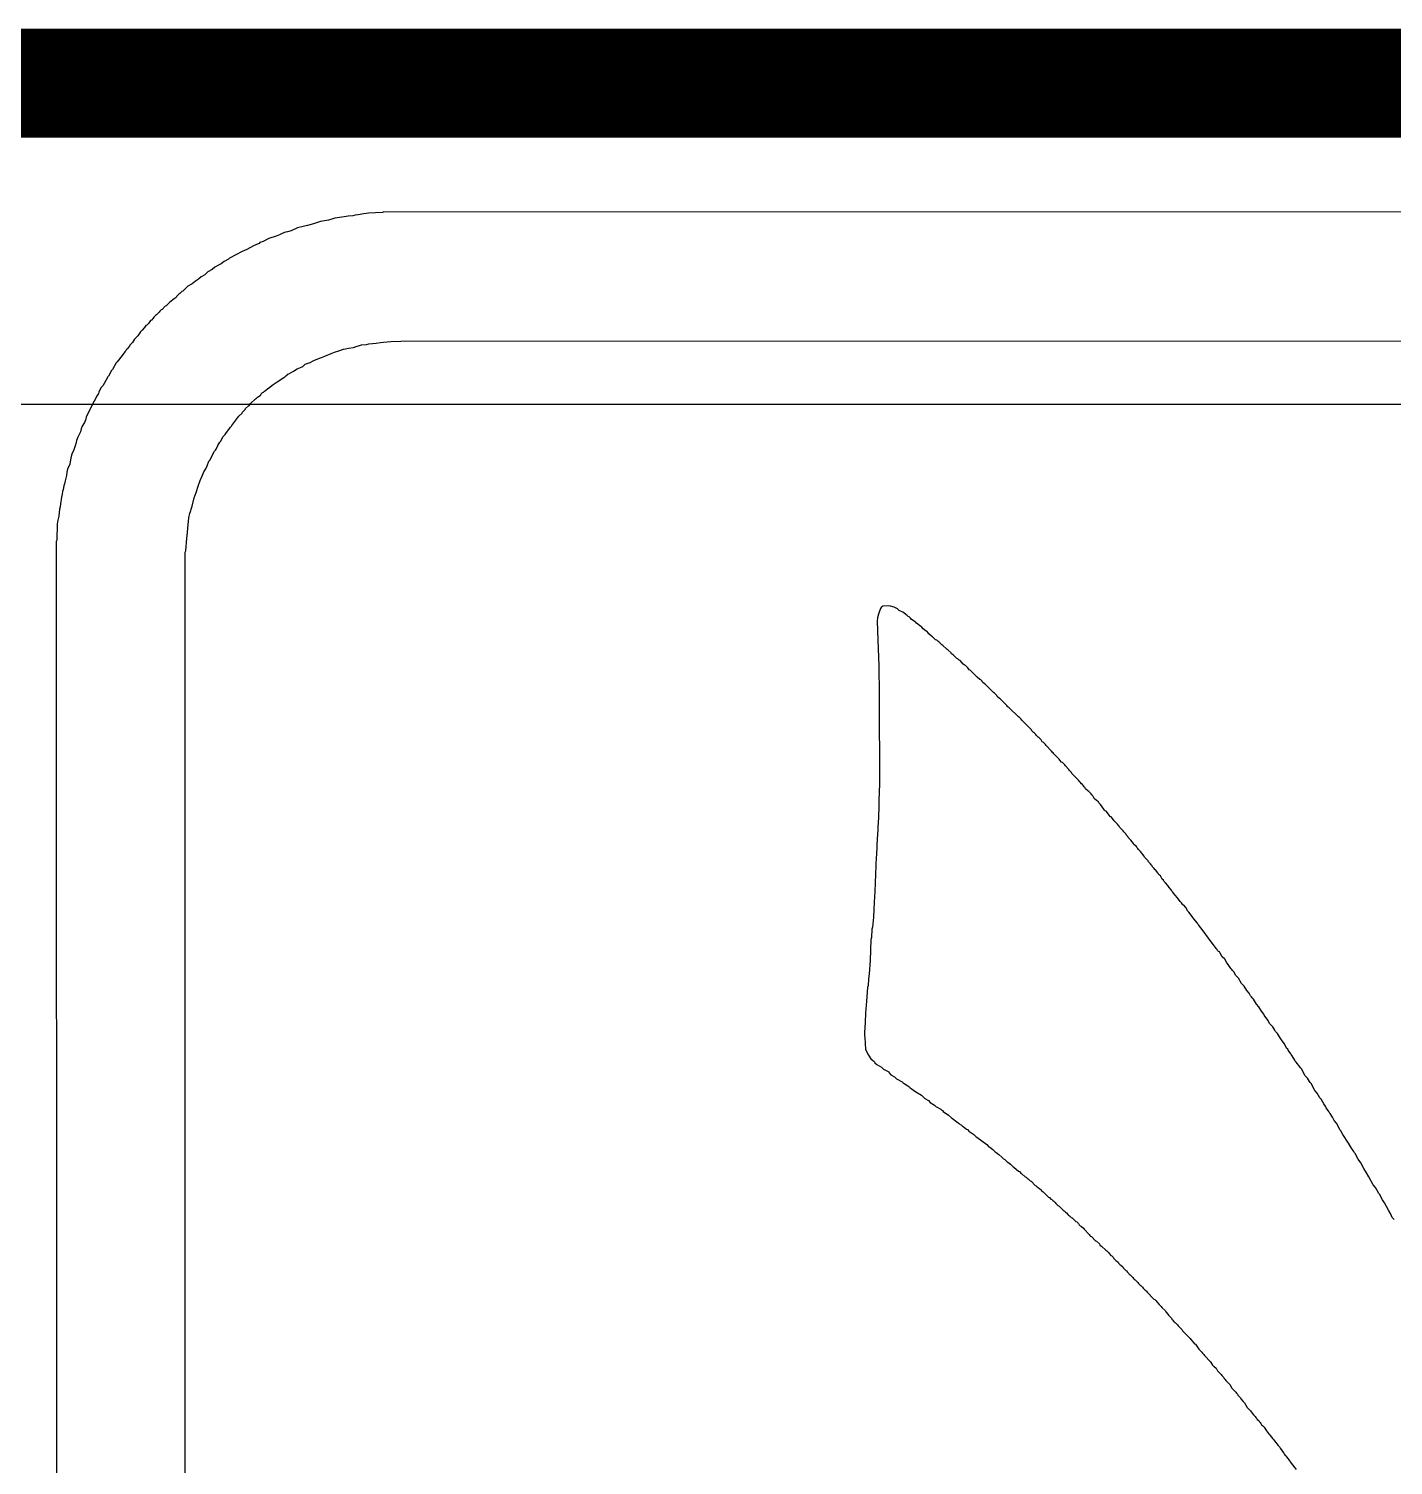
# Model space of a CAD drawing. Header units: inches. Extents: x 0 to 355, y -10 to 78.
# Drawn here: x 76.222 to 79.405, y 36.082 to 39.433 of the extents above; entities that cross this region are included whole.
import ezdxf

# ---------------------------------------------------------------- set-up
doc = ezdxf.new("R2010")
doc.units = ezdxf.units.IN
for name, color, linetype in [('Board Outline', 216, 'Continuous'), ('Bottom Layer', 5, 'Continuous'), ('Bottom Overlay', 54, 'Continuous'), ('Top Layer', 1, 'Continuous')]:
    doc.layers.add(name, color=color, linetype=linetype)

msp = doc.modelspace()

# ---------------------------------------------------------------- linework, layer by layer
at = {"layer": 'Board Outline'}
msp.add_lwpolyline([(68.58, 39.306, 0.254, 0.254, 0), (82.804, 39.306, 0.254, 0.254, 0)], format="xyseb", dxfattribs=at)
at = {"layer": 'Bottom Layer'}
msp.add_line((69.1814, 38.5575), (82.2544, 38.5575), dxfattribs=at)
at = {"layer": 'Bottom Overlay'}
for p, q in [((77.0471, 39.0046), (77.0146, 39.0028)), ((77.0507, 39.0057), (77.0471, 39.0046)), ((81.7203, 39.0052), (77.0507, 39.0057)), ((76.8624, 38.9714), (76.8488, 38.9685)), ((76.8725, 38.9744), (76.8624, 38.9714)), ((76.8867, 38.9779), (76.8725, 38.9744)), ((76.898, 38.9821), (76.8867, 38.9779)), ((76.9027, 38.9832), (76.898, 38.9821)), ((76.9169, 38.9856), (76.9027, 38.9832)), ((76.9216, 38.9868), (76.9169, 38.9856)), ((76.9317, 38.9898), (76.9216, 38.9868)), ((76.9364, 38.9909), (76.9317, 38.9898)), ((76.9577, 38.9945), (76.9364, 38.9909)), ((76.9672, 38.9957), (76.9577, 38.9945)), ((76.9779, 38.9969), (76.9672, 38.9957)), ((76.9838, 38.9981), (76.9779, 38.9969)), ((76.9909, 38.9992), (76.9838, 38.9981)), ((77.0039, 39.0016), (76.9909, 38.9992)), ((77.0146, 39.0028), (77.0039, 39.0016)), ((76.7689, 38.9371), (76.7612, 38.9341)), ((76.7825, 38.9436), (76.7689, 38.9371)), ((76.7991, 38.9495), (76.7825, 38.9436)), ((76.8068, 38.9525), (76.7991, 38.9495)), ((76.8151, 38.956), (76.8068, 38.9525)), ((76.821, 38.9584), (76.8151, 38.956)), ((76.8257, 38.9596), (76.821, 38.9584)), ((76.834, 38.9619), (76.8257, 38.9596)), ((76.8488, 38.9685), (76.834, 38.9619)), ((76.7204, 38.9134), (76.6908, 38.898)), ((76.731, 38.9181), (76.7204, 38.9134)), ((76.7464, 38.9264), (76.731, 38.9181)), ((76.7571, 38.9312), (76.7464, 38.9264)), ((76.7594, 38.9323), (76.7571, 38.9312)), ((76.7612, 38.9341), (76.7594, 38.9323)), ((76.6499, 38.8714), (76.6399, 38.8661)), ((76.6564, 38.8767), (76.6499, 38.8714)), ((76.6647, 38.8814), (76.6564, 38.8767)), ((76.6712, 38.8844), (76.6647, 38.8814)), ((76.6778, 38.8897), (76.6712, 38.8844)), ((76.6884, 38.8956), (76.6778, 38.8897)), ((76.6908, 38.898), (76.6884, 38.8956)), ((76.6038, 38.8382), (76.5937, 38.8329)), ((76.6109, 38.8441), (76.6038, 38.8382)), ((76.618, 38.8489), (76.6109, 38.8441)), ((76.6245, 38.8542), (76.618, 38.8489)), ((76.6328, 38.8589), (76.6245, 38.8542)), ((76.6399, 38.8661), (76.6328, 38.8589)), ((76.5617, 38.8033), (76.5511, 38.795)), ((76.5641, 38.8045), (76.5617, 38.8033)), ((76.5659, 38.8063), (76.5641, 38.8045)), ((76.5671, 38.8086), (76.5659, 38.8063)), ((76.5724, 38.814), (76.5671, 38.8086)), ((76.5748, 38.8151), (76.5724, 38.814)), ((76.5795, 38.8199), (76.5748, 38.8151)), ((76.5819, 38.8211), (76.5795, 38.8199)), ((76.5937, 38.8329), (76.5819, 38.8211)), ((76.5268, 38.7719), (76.5203, 38.7654)), ((76.528, 38.7743), (76.5268, 38.7719)), ((76.531, 38.7773), (76.528, 38.7743)), ((76.5333, 38.7784), (76.531, 38.7773)), ((76.5404, 38.7855), (76.5333, 38.7784)), ((76.5428, 38.7867), (76.5404, 38.7855)), ((76.5511, 38.795), (76.5428, 38.7867)), ((76.4925, 38.7364), (76.4872, 38.7299)), ((76.4937, 38.7388), (76.4925, 38.7364)), ((76.4954, 38.7406), (76.4937, 38.7388)), ((76.4978, 38.7417), (76.4954, 38.7406)), ((76.5014, 38.7453), (76.4978, 38.7417)), ((76.5061, 38.7524), (76.5014, 38.7453)), ((76.5085, 38.7536), (76.5061, 38.7524)), ((76.5126, 38.7577), (76.5085, 38.7536)), ((76.5138, 38.7601), (76.5126, 38.7577)), ((76.5179, 38.7642), (76.5138, 38.7601)), ((76.5203, 38.7654), (76.5179, 38.7642)), ((76.4688, 38.7092), (76.4641, 38.7009)), ((76.4765, 38.7169), (76.4688, 38.7092)), ((76.4818, 38.7234), (76.4765, 38.7169)), ((76.483, 38.7258), (76.4818, 38.7234)), ((76.4872, 38.7299), (76.483, 38.7258)), ((77.043, 38.7009), (77.0501, 38.7021)), ((77.0501, 38.7021), (77.0667, 38.7033)), ((77.0667, 38.7033), (77.0903, 38.7045)), ((77.0903, 38.7045), (81.6996, 38.705)), ((76.4451, 38.6772), (76.4368, 38.6666)), ((76.4463, 38.6796), (76.4451, 38.6772)), ((76.4487, 38.682), (76.4463, 38.6796)), ((76.4499, 38.6843), (76.4487, 38.682)), ((76.4516, 38.6861), (76.4499, 38.6843)), ((76.457, 38.6926), (76.4516, 38.6861)), ((76.4582, 38.695), (76.457, 38.6926)), ((76.4641, 38.7009), (76.4582, 38.695)), ((76.9051, 38.666), (76.9128, 38.6689)), ((76.9128, 38.6689), (76.9275, 38.6754)), ((76.9275, 38.6754), (76.9352, 38.6784)), ((76.9352, 38.6784), (76.9453, 38.6814)), ((76.9453, 38.6814), (76.9566, 38.6855)), ((76.9566, 38.6855), (76.9613, 38.6867)), ((76.9613, 38.6867), (76.9684, 38.6879)), ((76.9684, 38.6879), (76.9796, 38.6897)), ((76.9796, 38.6897), (76.9856, 38.692)), ((76.9856, 38.692), (76.9938, 38.6944)), ((76.9938, 38.6944), (76.9986, 38.6956)), ((76.9986, 38.6956), (77.0104, 38.6968)), ((77.0104, 38.6968), (77.0152, 38.6979)), ((77.0152, 38.6979), (77.0323, 38.6997)), ((77.0323, 38.6997), (77.043, 38.7009)), ((76.4155, 38.6358), (76.4084, 38.6228)), ((76.4179, 38.6382), (76.4155, 38.6358)), ((76.4262, 38.6535), (76.4179, 38.6382)), ((76.4286, 38.6559), (76.4262, 38.6535)), ((76.4315, 38.6601), (76.4286, 38.6559)), ((76.4368, 38.6666), (76.4315, 38.6601)), ((76.8399, 38.634), (76.8482, 38.6399)), ((76.8482, 38.6399), (76.8559, 38.6429)), ((76.8559, 38.6429), (76.8618, 38.6453)), ((76.8618, 38.6453), (76.8672, 38.6506)), ((76.8672, 38.6506), (76.879, 38.6541)), ((76.879, 38.6541), (76.8873, 38.6589)), ((76.8873, 38.6589), (76.9003, 38.6648)), ((76.9003, 38.6648), (76.9051, 38.666)), ((76.4049, 38.618), (76.3954, 38.6003)), ((76.4061, 38.6204), (76.4049, 38.618)), ((76.4084, 38.6228), (76.4061, 38.6204)), ((76.7819, 38.595), (76.7926, 38.6032)), ((76.7926, 38.6032), (76.7997, 38.608)), ((76.7997, 38.608), (76.8021, 38.6092)), ((76.8021, 38.6092), (76.8175, 38.6198)), ((76.8175, 38.6198), (76.8198, 38.621)), ((76.8198, 38.621), (76.8222, 38.6234)), ((76.8222, 38.6234), (76.8246, 38.6245)), ((76.8246, 38.6245), (76.8269, 38.6269)), ((76.8269, 38.6269), (76.8293, 38.6281)), ((76.8293, 38.6281), (76.8399, 38.634)), ((76.3777, 38.5695), (76.3717, 38.5588)), ((76.38, 38.5754), (76.3777, 38.5695)), ((76.3848, 38.5825), (76.38, 38.5754)), ((76.3859, 38.5849), (76.3848, 38.5825)), ((76.3907, 38.5955), (76.3859, 38.5849)), ((76.3954, 38.6003), (76.3907, 38.5955)), ((76.7399, 38.5588), (76.7512, 38.5701)), ((76.7512, 38.5701), (76.7535, 38.5713)), ((76.7535, 38.5713), (76.7559, 38.5736)), ((76.7559, 38.5736), (76.7618, 38.5772)), ((76.7618, 38.5772), (76.7636, 38.579)), ((76.7636, 38.579), (76.7648, 38.5813)), ((76.7648, 38.5813), (76.7677, 38.5843)), ((76.7677, 38.5843), (76.7701, 38.5855)), ((76.7701, 38.5855), (76.7725, 38.5878)), ((76.7725, 38.5878), (76.7748, 38.589)), ((76.7748, 38.589), (76.7796, 38.5938)), ((76.7796, 38.5938), (76.7819, 38.595)), ((76.3717, 38.5588), (76.3563, 38.5269)), ((76.7127, 38.5292), (76.7198, 38.5363)), ((76.7198, 38.5363), (76.721, 38.5387)), ((76.721, 38.5387), (76.7269, 38.5446)), ((76.7269, 38.5446), (76.7281, 38.547)), ((76.7281, 38.547), (76.7346, 38.5535)), ((76.7346, 38.5535), (76.737, 38.5547)), ((76.737, 38.5547), (76.7399, 38.5588)), ((76.3469, 38.5056), (76.3445, 38.4997)), ((76.3522, 38.5144), (76.3469, 38.5056)), ((76.3552, 38.5221), (76.3522, 38.5144)), ((76.3563, 38.5269), (76.3552, 38.5221)), ((76.6819, 38.489), (76.6931, 38.5038)), ((76.6931, 38.5038), (76.6949, 38.5056)), ((76.6949, 38.5056), (76.6961, 38.5079)), ((76.6961, 38.5079), (76.7127, 38.5292)), ((76.3327, 38.4677), (76.3309, 38.46)), ((76.3339, 38.4724), (76.3327, 38.4677)), ((76.3368, 38.4801), (76.3339, 38.4724)), ((76.3427, 38.4931), (76.3368, 38.4801)), ((76.3445, 38.4997), (76.3427, 38.4931)), ((76.663, 38.4606), (76.6677, 38.4689)), ((76.6677, 38.4689), (76.6701, 38.4712)), ((76.6701, 38.4712), (76.6712, 38.4736)), ((76.6712, 38.4736), (76.676, 38.4819)), ((76.676, 38.4819), (76.6807, 38.4866)), ((76.6807, 38.4866), (76.6819, 38.489)), ((76.3232, 38.4405), (76.3208, 38.4322)), ((76.3273, 38.4505), (76.3232, 38.4405)), ((76.3309, 38.46), (76.3273, 38.4505)), ((76.6464, 38.4298), (76.6559, 38.4476)), ((76.6559, 38.4476), (76.6582, 38.4499)), ((76.6582, 38.4499), (76.6594, 38.4523)), ((76.6594, 38.4523), (76.663, 38.4606)), ((76.3131, 38.4055), (76.3114, 38.399)), ((76.3179, 38.4174), (76.3131, 38.4055)), ((76.3208, 38.4322), (76.3179, 38.4174)), ((76.6304, 38.3996), (76.6351, 38.4067)), ((76.6351, 38.4067), (76.6381, 38.4132)), ((76.6381, 38.4132), (76.6422, 38.4245)), ((76.6422, 38.4245), (76.6452, 38.4274)), ((76.6452, 38.4274), (76.6464, 38.4298)), ((76.3043, 38.3671), (76.3025, 38.3582)), ((76.3054, 38.3718), (76.3043, 38.3671)), ((76.3072, 38.3783), (76.3054, 38.3718)), ((76.3102, 38.3907), (76.3072, 38.3783)), ((76.3114, 38.399), (76.3102, 38.3907)), ((76.6126, 38.3511), (76.618, 38.3682)), ((76.618, 38.3682), (76.6221, 38.3795)), ((76.6221, 38.3795), (76.6274, 38.3919)), ((76.6274, 38.3919), (76.6304, 38.3996)), ((76.2989, 38.3404), (76.2966, 38.325)), ((76.3001, 38.3475), (76.2989, 38.3404)), ((76.3013, 38.3534), (76.3001, 38.3475)), ((76.3025, 38.3582), (76.3013, 38.3534)), ((76.6038, 38.3197), (76.6079, 38.3392)), ((76.6079, 38.3392), (76.6126, 38.3511)), ((76.2942, 38.312), (76.2924, 38.296)), ((76.2954, 38.3179), (76.2942, 38.312)), ((76.2966, 38.325), (76.2954, 38.3179)), ((76.5967, 38.296), (76.5984, 38.3025)), ((76.5984, 38.3025), (76.6038, 38.3197)), ((76.2889, 38.2783), (76.2877, 38.2404)), ((76.29, 38.2866), (76.2889, 38.2783)), ((76.2924, 38.296), (76.29, 38.2866)), ((76.5925, 38.2576), (76.5937, 38.2682)), ((76.5937, 38.2682), (76.5955, 38.2925)), ((76.5955, 38.2925), (76.5967, 38.296)), ((76.2877, 38.2404), (76.2865, 38.2368)), ((76.2865, 38.2368), (76.2877, 33.5559)), ((76.5884, 38.2155), (76.5913, 38.2445)), ((76.5913, 38.2445), (76.5925, 38.2576)), ((76.5872, 38.212), (76.5884, 38.2155)), ((76.5878, 33.5979), (76.5872, 38.212)), ((78.2043, 38.0675), (78.202, 38.0593)), ((78.2055, 38.0723), (78.2043, 38.0675)), ((78.2091, 38.0806), (78.2055, 38.0723)), ((78.2102, 38.0829), (78.2091, 38.0806)), ((78.2144, 38.0859), (78.2102, 38.0829)), ((78.2274, 38.0871), (78.2144, 38.0859)), ((78.2321, 38.0859), (78.2274, 38.0871)), ((78.2404, 38.0835), (78.2321, 38.0859)), ((78.2487, 38.08), (78.2404, 38.0835)), ((78.2523, 38.0764), (78.2487, 38.08)), ((78.2623, 38.0711), (78.2523, 38.0764)), ((78.2688, 38.0658), (78.2623, 38.0711)), ((78.2712, 38.0646), (78.2688, 38.0658)), ((78.202, 38.0593), (78.2008, 38.051)), ((78.2008, 38.051), (78.2026, 38.0066)), ((78.2736, 38.0622), (78.2712, 38.0646)), ((78.2759, 38.061), (78.2736, 38.0622)), ((78.2789, 38.0581), (78.2759, 38.061)), ((78.2801, 38.0557), (78.2789, 38.0581)), ((78.2878, 38.0504), (78.2801, 38.0557)), ((78.2902, 38.0492), (78.2878, 38.0504)), ((78.2925, 38.0468), (78.2902, 38.0492)), ((78.3032, 38.0385), (78.2925, 38.0468)), ((78.3055, 38.0374), (78.3032, 38.0385)), ((78.3085, 38.0332), (78.3055, 38.0374)), ((78.315, 38.0279), (78.3085, 38.0332)), ((78.2026, 38.0066), (78.2037, 37.9876)), ((78.3174, 38.0267), (78.315, 38.0279)), ((78.3203, 38.0237), (78.3174, 38.0267)), ((78.3215, 38.0214), (78.3203, 38.0237)), ((78.328, 38.0161), (78.3215, 38.0214)), ((78.3304, 38.0149), (78.328, 38.0161)), ((78.3375, 38.0078), (78.3304, 38.0149)), ((78.3399, 38.0066), (78.3375, 38.0078)), ((78.3422, 38.0042), (78.3399, 38.0066)), ((78.3446, 38.003), (78.3422, 38.0042)), ((78.3517, 37.9959), (78.3446, 38.003)), ((78.2037, 37.9876), (78.2049, 37.9462)), ((78.3541, 37.9947), (78.3517, 37.9959)), ((78.3624, 37.9865), (78.3541, 37.9947)), ((78.3647, 37.9853), (78.3624, 37.9865)), ((78.3665, 37.9835), (78.3647, 37.9853)), ((78.3736, 37.9776), (78.3665, 37.9835)), ((78.3748, 37.9752), (78.3736, 37.9776)), ((78.3766, 37.9734), (78.3748, 37.9752)), ((78.3789, 37.9722), (78.3766, 37.9734)), ((78.3872, 37.964), (78.3789, 37.9722)), ((78.2049, 37.9462), (78.2061, 37.8811)), ((78.3896, 37.9628), (78.3872, 37.964)), ((78.392, 37.9604), (78.3896, 37.9628)), ((78.3943, 37.9592), (78.392, 37.9604)), ((78.3997, 37.9539), (78.3943, 37.9592)), ((78.4008, 37.9515), (78.3997, 37.9539)), ((78.405, 37.9486), (78.4008, 37.9515)), ((78.4074, 37.9474), (78.405, 37.9486)), ((78.4127, 37.9421), (78.4074, 37.9474)), ((78.4139, 37.9397), (78.4127, 37.9421)), ((78.4156, 37.9379), (78.4139, 37.9397)), ((78.418, 37.9367), (78.4156, 37.9379)), ((78.434, 37.9207), (78.418, 37.9367)), ((78.4405, 37.9154), (78.434, 37.9207)), ((78.4429, 37.9142), (78.4405, 37.9154)), ((78.4458, 37.9113), (78.4429, 37.9142)), ((78.447, 37.9089), (78.4458, 37.9113)), ((78.4512, 37.9048), (78.447, 37.9089)), ((78.4535, 37.9036), (78.4512, 37.9048)), ((78.4725, 37.8846), (78.4535, 37.9036)), ((78.2061, 37.8811), (78.2067, 37.6639)), ((78.4748, 37.8835), (78.4725, 37.8846)), ((78.4802, 37.8781), (78.4748, 37.8835)), ((78.4813, 37.8758), (78.4802, 37.8781)), ((78.4867, 37.8704), (78.4813, 37.8758)), ((78.489, 37.8693), (78.4867, 37.8704)), ((78.5038, 37.8545), (78.489, 37.8693)), ((78.505, 37.8521), (78.5038, 37.8545)), ((78.5068, 37.8503), (78.505, 37.8521)), ((78.5092, 37.8491), (78.5068, 37.8503)), ((78.5305, 37.8278), (78.5092, 37.8491)), ((78.5328, 37.8266), (78.5305, 37.8278)), ((78.537, 37.8225), (78.5328, 37.8266)), ((78.5382, 37.8201), (78.537, 37.8225)), ((78.5607, 37.7976), (78.5382, 37.8201)), ((78.5618, 37.7953), (78.5607, 37.7976)), ((78.566, 37.7911), (78.5618, 37.7953)), ((78.5684, 37.7899), (78.566, 37.7911)), ((78.5713, 37.787), (78.5684, 37.7899)), ((78.5725, 37.7846), (78.5713, 37.787)), ((78.5766, 37.7805), (78.5725, 37.7846)), ((78.579, 37.7793), (78.5766, 37.7805)), ((78.5832, 37.774), (78.579, 37.7793)), ((78.5861, 37.7698), (78.5832, 37.774)), ((78.5885, 37.7686), (78.5861, 37.7698)), ((78.5938, 37.7633), (78.5885, 37.7686)), ((78.595, 37.7609), (78.5938, 37.7633)), ((78.608, 37.7479), (78.595, 37.7609)), ((78.6092, 37.7455), (78.608, 37.7479)), ((78.6116, 37.7444), (78.6092, 37.7455)), ((78.6128, 37.742), (78.6116, 37.7444)), ((78.6258, 37.729), (78.6128, 37.742)), ((78.627, 37.7266), (78.6258, 37.729)), ((78.6311, 37.7225), (78.627, 37.7266)), ((78.6335, 37.7213), (78.6311, 37.7225)), ((78.6388, 37.7159), (78.6335, 37.7213)), ((78.64, 37.7136), (78.6388, 37.7159)), ((78.6483, 37.7053), (78.64, 37.7136)), ((78.6494, 37.7029), (78.6483, 37.7053)), ((78.6542, 37.6982), (78.6494, 37.7029)), ((78.6554, 37.6958), (78.6542, 37.6982)), ((78.2067, 37.6639), (78.2055, 37.6603)), ((78.6708, 37.6804), (78.6554, 37.6958)), ((78.6719, 37.6781), (78.6708, 37.6804)), ((78.6743, 37.6757), (78.6719, 37.6781)), ((78.6773, 37.6716), (78.6743, 37.6757)), ((78.6796, 37.6704), (78.6773, 37.6716)), ((78.6826, 37.6674), (78.6796, 37.6704)), ((78.6838, 37.665), (78.6826, 37.6674)), ((78.6861, 37.6627), (78.6838, 37.665)), ((78.6873, 37.6603), (78.6861, 37.6627)), ((78.2055, 37.6603), (78.2043, 37.5893)), ((78.6927, 37.655), (78.6873, 37.6603)), ((78.695, 37.6538), (78.6927, 37.655)), ((78.7004, 37.6485), (78.695, 37.6538)), ((78.7015, 37.6461), (78.7004, 37.6485)), ((78.7039, 37.6437), (78.7015, 37.6461)), ((78.7075, 37.6378), (78.7039, 37.6437)), ((78.7128, 37.6325), (78.7075, 37.6378)), ((78.7152, 37.6313), (78.7128, 37.6325)), ((78.7169, 37.6295), (78.7152, 37.6313)), ((78.7181, 37.6272), (78.7169, 37.6295)), ((78.7217, 37.6236), (78.7181, 37.6272)), ((78.73, 37.613), (78.7217, 37.6236)), ((78.7311, 37.6106), (78.73, 37.613)), ((78.7329, 37.6088), (78.7311, 37.6106)), ((78.7353, 37.6076), (78.7329, 37.6088)), ((78.7406, 37.6011), (78.7353, 37.6076)), ((78.7418, 37.5987), (78.7406, 37.6011)), ((78.7447, 37.5958), (78.7418, 37.5987)), ((78.7471, 37.5946), (78.7447, 37.5958)), ((78.2031, 37.5857), (78.202, 37.5502)), ((78.2043, 37.5893), (78.2031, 37.5857)), ((78.7524, 37.5881), (78.7471, 37.5946)), ((78.7536, 37.5857), (78.7524, 37.5881)), ((78.7619, 37.5774), (78.7536, 37.5857)), ((78.7631, 37.5751), (78.7619, 37.5774)), ((78.7655, 37.5727), (78.7631, 37.5751)), ((78.7666, 37.5703), (78.7655, 37.5727)), ((78.7749, 37.562), (78.7666, 37.5703)), ((78.2008, 37.5467), (78.1996, 37.5052)), ((78.202, 37.5502), (78.2008, 37.5467)), ((78.7761, 37.5597), (78.7749, 37.562)), ((78.7809, 37.5549), (78.7761, 37.5597)), ((78.782, 37.5526), (78.7809, 37.5549)), ((78.7856, 37.549), (78.782, 37.5526)), ((78.7868, 37.5467), (78.7856, 37.549)), ((78.7927, 37.5407), (78.7868, 37.5467)), ((78.7986, 37.5324), (78.7927, 37.5407)), ((78.7998, 37.5301), (78.7986, 37.5324)), ((78.8057, 37.5253), (78.7998, 37.5301)), ((78.1984, 37.5017), (78.1966, 37.4407)), ((78.1996, 37.5052), (78.1984, 37.5017)), ((78.8069, 37.523), (78.8057, 37.5253)), ((78.8093, 37.5206), (78.8069, 37.523)), ((78.8105, 37.5182), (78.8093, 37.5206)), ((78.8152, 37.5135), (78.8105, 37.5182)), ((78.8235, 37.5029), (78.8152, 37.5135)), ((78.8247, 37.5005), (78.8235, 37.5029)), ((78.8329, 37.4922), (78.8247, 37.5005)), ((78.8341, 37.4898), (78.8329, 37.4922)), ((78.8389, 37.4851), (78.8341, 37.4898)), ((78.84, 37.4827), (78.8389, 37.4851)), ((78.8424, 37.4804), (78.84, 37.4827)), ((78.8436, 37.478), (78.8424, 37.4804)), ((78.8471, 37.4744), (78.8436, 37.478)), ((78.8483, 37.4721), (78.8471, 37.4744)), ((78.8501, 37.4715), (78.8483, 37.4721)), ((78.8554, 37.4638), (78.8501, 37.4715)), ((78.8566, 37.4614), (78.8554, 37.4638)), ((78.1966, 37.4407), (78.1954, 37.4206)), ((78.8596, 37.4585), (78.8566, 37.4614)), ((78.862, 37.4573), (78.8596, 37.4585)), ((78.8661, 37.4496), (78.862, 37.4573)), ((78.8685, 37.4472), (78.8661, 37.4496)), ((78.8696, 37.4448), (78.8685, 37.4472)), ((78.8738, 37.4407), (78.8696, 37.4448)), ((78.8791, 37.4342), (78.8738, 37.4407)), ((78.8821, 37.43), (78.8791, 37.4342)), ((78.8874, 37.4235), (78.8821, 37.43)), ((78.1943, 37.3957), (78.1925, 37.3608)), ((78.1954, 37.4206), (78.1943, 37.3957)), ((78.8886, 37.4212), (78.8874, 37.4235)), ((78.891, 37.4188), (78.8886, 37.4212)), ((78.8921, 37.4164), (78.891, 37.4188)), ((78.8963, 37.4123), (78.8921, 37.4164)), ((78.9016, 37.4058), (78.8963, 37.4123)), ((78.9028, 37.4034), (78.9016, 37.4058)), ((78.9063, 37.3999), (78.9028, 37.4034)), ((78.9075, 37.3975), (78.9063, 37.3999)), ((78.9111, 37.3939), (78.9075, 37.3975)), ((78.9123, 37.3916), (78.9111, 37.3939)), ((78.914, 37.3898), (78.9123, 37.3916)), ((78.9164, 37.3886), (78.914, 37.3898)), ((78.9206, 37.3833), (78.9164, 37.3886)), ((78.9253, 37.375), (78.9206, 37.3833)), ((78.9277, 37.3726), (78.9253, 37.375)), ((78.9359, 37.362), (78.9277, 37.3726)), ((78.9371, 37.3596), (78.9359, 37.362)), ((78.1889, 37.3324), (78.1877, 37.3134)), ((78.1901, 37.3371), (78.1889, 37.3324)), ((78.1925, 37.3608), (78.1901, 37.3371)), ((78.9395, 37.3572), (78.9371, 37.3596)), ((78.9478, 37.3466), (78.9395, 37.3572)), ((78.949, 37.3442), (78.9478, 37.3466)), ((78.9513, 37.3419), (78.949, 37.3442)), ((78.9525, 37.3395), (78.9513, 37.3419)), ((78.9561, 37.3359), (78.9525, 37.3395)), ((78.959, 37.3318), (78.9561, 37.3359)), ((78.9821, 37.3004), (78.959, 37.3318)), ((78.1866, 37.3087), (78.1848, 37.2596)), ((78.1877, 37.3134), (78.1866, 37.3087)), ((78.9851, 37.2963), (78.9821, 37.3004)), ((78.9904, 37.2898), (78.9851, 37.2963)), ((78.9916, 37.2874), (78.9904, 37.2898)), ((78.9939, 37.285), (78.9916, 37.2874)), ((78.9951, 37.2827), (78.9939, 37.285)), ((78.9969, 37.2809), (78.9951, 37.2827)), ((78.9993, 37.2797), (78.9969, 37.2809)), ((79.0011, 37.2767), (78.9993, 37.2797)), ((79.0058, 37.2684), (79.0011, 37.2767)), ((79.0117, 37.2625), (79.0058, 37.2684)), ((79.0164, 37.2542), (79.0117, 37.2625)), ((78.1824, 37.2288), (78.1812, 37.217)), ((78.1848, 37.2596), (78.1824, 37.2288)), ((79.0194, 37.2501), (79.0164, 37.2542)), ((79.0247, 37.2436), (79.0194, 37.2501)), ((79.0259, 37.2412), (79.0247, 37.2436)), ((79.0283, 37.2389), (79.0259, 37.2412)), ((79.0295, 37.2365), (79.0283, 37.2389)), ((79.033, 37.2329), (79.0295, 37.2365)), ((79.0378, 37.2246), (79.033, 37.2329)), ((78.1789, 37.1968), (78.1765, 37.1649)), ((78.1801, 37.2016), (78.1789, 37.1968)), ((78.1812, 37.217), (78.1801, 37.2016)), ((79.0437, 37.2187), (79.0378, 37.2246)), ((79.0508, 37.2057), (79.0437, 37.2187)), ((79.0567, 37.1998), (79.0508, 37.2057)), ((79.0632, 37.1897), (79.0567, 37.1998)), ((78.1765, 37.1649), (78.1741, 37.1365)), ((79.0685, 37.1832), (79.0632, 37.1897)), ((79.0721, 37.1773), (79.0685, 37.1832)), ((79.0744, 37.1749), (79.0721, 37.1773)), ((79.0756, 37.1726), (79.0744, 37.1749)), ((79.0786, 37.1696), (79.0756, 37.1726)), ((79.0857, 37.1578), (79.0786, 37.1696)), ((78.1741, 37.1365), (78.173, 37.1151)), ((79.091, 37.1513), (79.0857, 37.1578)), ((79.0975, 37.1412), (79.091, 37.1513)), ((79.1029, 37.1347), (79.0975, 37.1412)), ((79.104, 37.1323), (79.1029, 37.1347)), ((79.1123, 37.1205), (79.104, 37.1323)), ((78.173, 37.1151), (78.1718, 37.0915)), ((79.1171, 37.1122), (79.1123, 37.1205)), ((79.1242, 37.1051), (79.1171, 37.1122)), ((79.1289, 37.0968), (79.1242, 37.1051)), ((79.1301, 37.0944), (79.1289, 37.0968)), ((79.1348, 37.0897), (79.1301, 37.0944)), ((78.1718, 37.0915), (78.1712, 37.0838)), ((78.1712, 37.0838), (78.1724, 37.0802)), ((78.1724, 37.0802), (78.1735, 37.0518)), ((79.1396, 37.0814), (79.1348, 37.0897)), ((79.1443, 37.0743), (79.1396, 37.0814)), ((79.1502, 37.066), (79.1443, 37.0743)), ((79.155, 37.0577), (79.1502, 37.066)), ((78.1735, 37.0518), (78.1807, 37.0388)), ((78.1807, 37.0388), (78.1866, 37.0305)), ((78.1866, 37.0305), (78.1907, 37.0264)), ((78.1907, 37.0264), (78.1931, 37.0252)), ((79.1561, 37.0554), (79.155, 37.0577)), ((79.1585, 37.053), (79.1561, 37.0554)), ((79.1597, 37.0506), (79.1585, 37.053)), ((79.1656, 37.0423), (79.1597, 37.0506)), ((79.1668, 37.04), (79.1656, 37.0423)), ((79.1692, 37.0376), (79.1668, 37.04)), ((79.1751, 37.027), (79.1692, 37.0376)), ((79.1763, 37.0246), (79.1751, 37.027)), ((78.1931, 37.0252), (78.1949, 37.0234)), ((78.1949, 37.0234), (78.196, 37.021)), ((78.196, 37.021), (78.2002, 37.0169)), ((78.2002, 37.0169), (78.2108, 37.011)), ((78.2108, 37.011), (78.2156, 37.0062)), ((78.2156, 37.0062), (78.228, 36.9997)), ((78.228, 36.9997), (78.2292, 36.9974)), ((78.2292, 36.9974), (78.2333, 36.9932)), ((78.2333, 36.9932), (78.2416, 36.9885)), ((79.1786, 37.0222), (79.1763, 37.0246)), ((79.1869, 37.0116), (79.1786, 37.0222)), ((79.1881, 37.0092), (79.1869, 37.0116)), ((79.1905, 37.0068), (79.1881, 37.0092)), ((79.1976, 36.9938), (79.1905, 37.0068)), ((79.1988, 36.9914), (79.1976, 36.9938)), ((78.2416, 36.9885), (78.2464, 36.9837)), ((78.2464, 36.9837), (78.2594, 36.9766)), ((78.2594, 36.9766), (78.2617, 36.9743)), ((78.2617, 36.9743), (78.2641, 36.9731)), ((78.2641, 36.9731), (78.2724, 36.9672)), ((78.2724, 36.9672), (78.2748, 36.966)), ((78.2748, 36.966), (78.2783, 36.9624)), ((78.2783, 36.9624), (78.2807, 36.9612)), ((78.2807, 36.9612), (78.2913, 36.953)), ((79.2047, 36.9855), (79.1988, 36.9914)), ((79.2094, 36.9772), (79.2047, 36.9855)), ((79.2106, 36.9749), (79.2094, 36.9772)), ((79.213, 36.9725), (79.2106, 36.9749)), ((79.2218, 36.9565), (79.213, 36.9725)), ((78.2913, 36.953), (78.3044, 36.9459)), ((78.3044, 36.9459), (78.3126, 36.9376)), ((78.3126, 36.9376), (78.3209, 36.9328)), ((78.3209, 36.9328), (78.3245, 36.9281)), ((78.3245, 36.9281), (78.3351, 36.9222)), ((79.2272, 36.95), (79.2218, 36.9565)), ((79.2331, 36.9393), (79.2272, 36.95)), ((79.2366, 36.9358), (79.2331, 36.9393)), ((79.2426, 36.9251), (79.2366, 36.9358)), ((78.3351, 36.9222), (78.3387, 36.9186)), ((78.3387, 36.9186), (78.3411, 36.9174)), ((78.3411, 36.9174), (78.3493, 36.9127)), ((78.3493, 36.9127), (78.3517, 36.9103)), ((78.3517, 36.9103), (78.3535, 36.9097)), ((78.3535, 36.9097), (78.3547, 36.9074)), ((78.3547, 36.9074), (78.3677, 36.8991)), ((78.3677, 36.8991), (78.3742, 36.8926)), ((78.3742, 36.8926), (78.3766, 36.8914)), ((79.2473, 36.918), (79.2426, 36.9251)), ((79.2485, 36.9157), (79.2473, 36.918)), ((79.2544, 36.9074), (79.2485, 36.9157)), ((79.2556, 36.905), (79.2544, 36.9074)), ((79.2579, 36.9026), (79.2556, 36.905)), ((79.2627, 36.8944), (79.2579, 36.9026)), ((79.2668, 36.8867), (79.2627, 36.8944)), ((78.3766, 36.8914), (78.3872, 36.8831)), ((78.3872, 36.8831), (78.3896, 36.8807)), ((78.3896, 36.8807), (78.392, 36.8796)), ((78.392, 36.8796), (78.3943, 36.8772)), ((78.3943, 36.8772), (78.3967, 36.876)), ((78.3967, 36.876), (78.3991, 36.8736)), ((78.3991, 36.8736), (78.4014, 36.8725)), ((78.4014, 36.8725), (78.4097, 36.8665)), ((78.4097, 36.8665), (78.4121, 36.8654)), ((78.4121, 36.8654), (78.415, 36.8612)), ((78.415, 36.8612), (78.4222, 36.8565)), ((79.2722, 36.8802), (79.2668, 36.8867)), ((79.2793, 36.8671), (79.2722, 36.8802)), ((79.2804, 36.8648), (79.2793, 36.8671)), ((79.2828, 36.8624), (79.2804, 36.8648)), ((79.2875, 36.8541), (79.2828, 36.8624)), ((78.4222, 36.8565), (78.4263, 36.8535)), ((78.4263, 36.8535), (78.431, 36.8488)), ((78.431, 36.8488), (78.4334, 36.8476)), ((78.4334, 36.8476), (78.4565, 36.8304)), ((78.4565, 36.8304), (78.4618, 36.8251)), ((78.4618, 36.8251), (78.4642, 36.8239)), ((79.3, 36.8334), (79.2875, 36.8541)), ((79.3077, 36.8221), (79.3, 36.8334)), ((78.4642, 36.8239), (78.4707, 36.8186)), ((78.4707, 36.8186), (78.476, 36.8133)), ((78.476, 36.8133), (78.4784, 36.8121)), ((78.4784, 36.8121), (78.4849, 36.8068)), ((78.4849, 36.8068), (78.492, 36.8008)), ((78.492, 36.8008), (78.4961, 36.7967)), ((78.4961, 36.7967), (78.4985, 36.7955)), ((78.4985, 36.7955), (78.5032, 36.7908)), ((79.3124, 36.8139), (79.3077, 36.8221)), ((79.3136, 36.8115), (79.3124, 36.8139)), ((79.316, 36.8091), (79.3136, 36.8115)), ((79.3231, 36.7961), (79.316, 36.8091)), ((79.329, 36.7878), (79.3231, 36.7961)), ((78.5032, 36.7908), (78.5056, 36.7896)), ((78.5056, 36.7896), (78.5121, 36.7843)), ((78.5121, 36.7843), (78.5175, 36.7789)), ((78.5175, 36.7789), (78.5198, 36.7777)), ((78.5198, 36.7777), (78.5263, 36.7724)), ((78.5263, 36.7724), (78.5305, 36.7683)), ((78.5305, 36.7683), (78.5328, 36.7671)), ((78.5328, 36.7671), (78.5364, 36.7635)), ((78.5364, 36.7635), (78.5388, 36.7624)), ((78.5388, 36.7624), (78.5459, 36.7553)), ((79.3361, 36.7748), (79.329, 36.7878)), ((79.342, 36.7641), (79.3361, 36.7748)), ((79.3479, 36.7547), (79.342, 36.7641)), ((78.5459, 36.7553), (78.5482, 36.7541)), ((78.5482, 36.7541), (78.5506, 36.7517)), ((78.5506, 36.7517), (78.553, 36.7505)), ((78.553, 36.7505), (78.5577, 36.7458)), ((78.5577, 36.7458), (78.5601, 36.7446)), ((78.5601, 36.7446), (78.5695, 36.7351)), ((78.5695, 36.7351), (78.5719, 36.7339)), ((78.5719, 36.7339), (78.5743, 36.7316)), ((78.5743, 36.7316), (78.5766, 36.7304)), ((78.5766, 36.7304), (78.5808, 36.7274)), ((78.5808, 36.7274), (78.582, 36.7251)), ((78.582, 36.7251), (78.5861, 36.7209)), ((79.358, 36.7363), (79.3479, 36.7547)), ((79.3633, 36.7298), (79.358, 36.7363)), ((79.3692, 36.7191), (79.3633, 36.7298)), ((78.5861, 36.7209), (78.5885, 36.7197)), ((78.5885, 36.7197), (78.6003, 36.7079)), ((78.6003, 36.7079), (78.6027, 36.7067)), ((78.6027, 36.7067), (78.6062, 36.7032)), ((78.6062, 36.7032), (78.6086, 36.702)), ((78.6086, 36.702), (78.611, 36.6996)), ((78.611, 36.6996), (78.6133, 36.6984)), ((78.6133, 36.6984), (78.6163, 36.6955)), ((78.6163, 36.6955), (78.6175, 36.6931)), ((78.6175, 36.6931), (78.6228, 36.6878)), ((79.3704, 36.7168), (79.3692, 36.7191)), ((79.3728, 36.7144), (79.3704, 36.7168)), ((79.3799, 36.7014), (79.3728, 36.7144)), ((79.3846, 36.6943), (79.3799, 36.7014)), ((79.3935, 36.6771), (79.3846, 36.6943)), ((78.6228, 36.6878), (78.6252, 36.6866)), ((78.6252, 36.6866), (78.6347, 36.6771)), ((78.6347, 36.6771), (78.637, 36.6759)), ((78.637, 36.6759), (78.6406, 36.6724)), ((78.6406, 36.6724), (78.6429, 36.6712)), ((78.6429, 36.6712), (78.6459, 36.6671)), ((78.6459, 36.6671), (78.6477, 36.6653)), ((78.6477, 36.6653), (78.65, 36.6641)), ((78.65, 36.6641), (78.6536, 36.6605)), ((78.6536, 36.6605), (78.656, 36.6594)), ((78.656, 36.6594), (78.6642, 36.6511)), ((79.3994, 36.6677), (79.3935, 36.6771)), ((79.4024, 36.66), (79.3994, 36.6677)), ((79.4071, 36.6552), (79.4024, 36.66)), ((78.6642, 36.6511), (78.6666, 36.6499)), ((78.6666, 36.6499), (78.6708, 36.6458)), ((78.6708, 36.6458), (78.6719, 36.6434)), ((78.6719, 36.6434), (78.6749, 36.6404)), ((78.6749, 36.6404), (78.6773, 36.6392)), ((78.6773, 36.6392), (78.6826, 36.6351)), ((78.6826, 36.6351), (78.6838, 36.6327)), ((78.6838, 36.6327), (78.6956, 36.6209)), ((78.6956, 36.6209), (78.6968, 36.6185)), ((78.6968, 36.6185), (78.6986, 36.6167)), ((78.6986, 36.6167), (78.7009, 36.6156)), ((78.7009, 36.6156), (78.7104, 36.6061)), ((78.7104, 36.6061), (78.7128, 36.6049)), ((78.7128, 36.6049), (78.7193, 36.5984)), ((78.7193, 36.5984), (78.7205, 36.596)), ((78.7205, 36.596), (78.7246, 36.5931)), ((78.7246, 36.5931), (78.7341, 36.5836)), ((78.7341, 36.5836), (78.7365, 36.5824)), ((78.7365, 36.5824), (78.7406, 36.5783)), ((78.7406, 36.5783), (78.7418, 36.5759)), ((78.7418, 36.5759), (78.7459, 36.5718)), ((78.7459, 36.5718), (78.7483, 36.5706)), ((78.7483, 36.5706), (78.7513, 36.5676)), ((78.7513, 36.5676), (78.7524, 36.5652)), ((78.7524, 36.5652), (78.7578, 36.5599)), ((78.7578, 36.5599), (78.7601, 36.5587)), ((78.7601, 36.5587), (78.7631, 36.5558)), ((78.7631, 36.5558), (78.7643, 36.5534)), ((78.7643, 36.5534), (78.7672, 36.5505)), ((78.7672, 36.5505), (78.7696, 36.5493)), ((78.7696, 36.5493), (78.7738, 36.5451)), ((78.7738, 36.5451), (78.7749, 36.5428)), ((78.7749, 36.5428), (78.7814, 36.5362)), ((78.7814, 36.5362), (78.7832, 36.5357)), ((78.7832, 36.5357), (78.7844, 36.5333)), ((78.7844, 36.5333), (78.788, 36.5297)), ((78.788, 36.5297), (78.7885, 36.528)), ((78.7885, 36.528), (78.7909, 36.5268)), ((78.7909, 36.5268), (78.7974, 36.5203)), ((78.7974, 36.5203), (78.7986, 36.5179)), ((78.7986, 36.5179), (78.8004, 36.5161)), ((78.8004, 36.5161), (78.8028, 36.5149)), ((78.8028, 36.5149), (78.8093, 36.5084)), ((78.8093, 36.5084), (78.8105, 36.5061)), ((78.8105, 36.5061), (78.8134, 36.5031)), ((78.8134, 36.5031), (78.8158, 36.5019)), ((78.8158, 36.5019), (78.8199, 36.4978)), ((78.8199, 36.4978), (78.8211, 36.4954)), ((78.8211, 36.4954), (78.8252, 36.4913)), ((78.8252, 36.4913), (78.8276, 36.4901)), ((78.8276, 36.4901), (78.8294, 36.4883)), ((78.8294, 36.4883), (78.8306, 36.4859)), ((78.8306, 36.4859), (78.8466, 36.4699)), ((78.8466, 36.4699), (78.8489, 36.4688)), ((78.8489, 36.4688), (78.8519, 36.4658)), ((78.8519, 36.4658), (78.8531, 36.4634)), ((78.8531, 36.4634), (78.8584, 36.4569)), ((78.8584, 36.4569), (78.8637, 36.4528)), ((78.8637, 36.4528), (78.8649, 36.4504)), ((78.8649, 36.4504), (78.8732, 36.4421)), ((78.8732, 36.4421), (78.8744, 36.4398)), ((78.8744, 36.4398), (78.8791, 36.435)), ((78.8791, 36.435), (78.8803, 36.4327)), ((78.8803, 36.4327), (78.8874, 36.4256)), ((78.8874, 36.4256), (78.8886, 36.4232)), ((78.8886, 36.4232), (78.891, 36.4208)), ((78.891, 36.4208), (78.8921, 36.4185)), ((78.8921, 36.4185), (78.8939, 36.4167)), ((78.8939, 36.4167), (78.8963, 36.4155)), ((78.8963, 36.4155), (78.9016, 36.4102)), ((78.9016, 36.4102), (78.9028, 36.4078)), ((78.9028, 36.4078), (78.9123, 36.3983)), ((78.9123, 36.3983), (78.9134, 36.396)), ((78.9134, 36.396), (78.9312, 36.3782)), ((78.9312, 36.3782), (78.9324, 36.3758)), ((78.9324, 36.3758), (78.9377, 36.3693)), ((78.9377, 36.3693), (78.9413, 36.3658)), ((78.9413, 36.3658), (78.9436, 36.3646)), ((78.9436, 36.3646), (78.9484, 36.3575)), ((78.9484, 36.3575), (78.9513, 36.3533)), ((78.9513, 36.3533), (78.9584, 36.3462)), ((78.9584, 36.3462), (78.9596, 36.3439)), ((78.9596, 36.3439), (78.9632, 36.3403)), ((78.9632, 36.3403), (78.9644, 36.338)), ((78.9644, 36.338), (78.9786, 36.3237)), ((78.9786, 36.3237), (78.9833, 36.3155)), ((78.9833, 36.3155), (78.9851, 36.3137)), ((78.9851, 36.3137), (78.9874, 36.3125)), ((78.9874, 36.3125), (78.9916, 36.3084)), ((78.9916, 36.3084), (78.9951, 36.3024)), ((78.9951, 36.3024), (79.0034, 36.2941)), ((79.0034, 36.2941), (79.0046, 36.2918)), ((79.0046, 36.2918), (79.0093, 36.287)), ((79.0093, 36.287), (79.0105, 36.2847)), ((79.0105, 36.2847), (79.0129, 36.2823)), ((79.0129, 36.2823), (79.0141, 36.2799)), ((79.0141, 36.2799), (79.0235, 36.2705)), ((79.0235, 36.2705), (79.0283, 36.2622)), ((79.0283, 36.2622), (79.0378, 36.2527)), ((79.0378, 36.2527), (79.0389, 36.2503)), ((79.0389, 36.2503), (79.0413, 36.248)), ((79.0413, 36.248), (79.0425, 36.2456)), ((79.0425, 36.2456), (79.0484, 36.2397)), ((79.0484, 36.2397), (79.0496, 36.2373)), ((79.0496, 36.2373), (79.0549, 36.2308)), ((79.0549, 36.2308), (79.0579, 36.2279)), ((79.0579, 36.2279), (79.0638, 36.2172)), ((79.0638, 36.2172), (79.0721, 36.2089)), ((79.0721, 36.2089), (79.0733, 36.2065)), ((79.0733, 36.2065), (79.0786, 36.2)), ((79.0786, 36.2), (79.0827, 36.1959)), ((79.0827, 36.1959), (79.0839, 36.1935)), ((79.0839, 36.1935), (79.0863, 36.1912)), ((79.0863, 36.1912), (79.0875, 36.1888)), ((79.0875, 36.1888), (79.091, 36.1864)), ((79.091, 36.1864), (79.0922, 36.1841)), ((79.0922, 36.1841), (79.0946, 36.1817)), ((79.0946, 36.1817), (79.0958, 36.1793)), ((79.0958, 36.1793), (79.0975, 36.1764)), ((79.0975, 36.1764), (79.0999, 36.1752)), ((79.0999, 36.1752), (79.104, 36.171)), ((79.104, 36.171), (79.1088, 36.1627)), ((79.1088, 36.1627), (79.1141, 36.1562)), ((79.1141, 36.1562), (79.1159, 36.1545)), ((79.1159, 36.1545), (79.1171, 36.1521)), ((79.1171, 36.1521), (79.1218, 36.1474)), ((79.1218, 36.1474), (79.123, 36.145)), ((79.123, 36.145), (79.1265, 36.1414)), ((79.1265, 36.1414), (79.1277, 36.1391)), ((79.1277, 36.1391), (79.136, 36.1284)), ((79.136, 36.1284), (79.1396, 36.1249)), ((79.1396, 36.1249), (79.1407, 36.1225)), ((79.1407, 36.1225), (79.1484, 36.1112)), ((79.1484, 36.1112), (79.1502, 36.1095)), ((79.1502, 36.1095), (79.1514, 36.1071)), ((79.1514, 36.1071), (79.1538, 36.1047)), ((79.1538, 36.1047), (79.155, 36.1024)), ((79.155, 36.1024), (79.1597, 36.0976)), ((79.1597, 36.0976), (79.1609, 36.0953)), ((79.1609, 36.0953), (79.1668, 36.087)), ((79.1668, 36.087), (79.178, 36.0722))]:
    msp.add_line(p, q, dxfattribs=at)
at = {"layer": 'Top Layer'}
msp.add_line((69.1814, 38.5575), (82.2544, 38.5575), dxfattribs=at)

doc.saveas('drawing.dxf')
